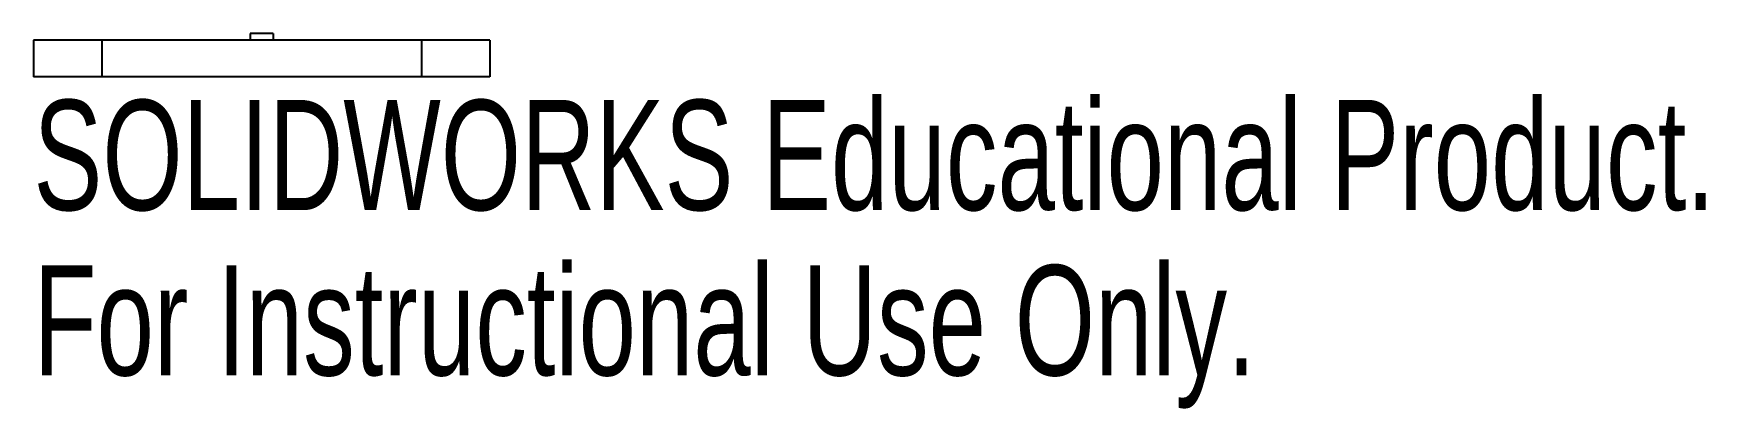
# Paper-space layout '_Right' of a CAD drawing. Header units: millimetres. Extents: x -10 to 63.3, y -14.6 to 1.9.
import ezdxf

# ---------------------------------------------------------------- set-up
doc = ezdxf.new("R2010")
doc.units = ezdxf.units.MM
doc.styles.add('SLDTEXTSTYLE0', font='TXT', dxfattribs={"width": 0.7})

psp = doc.layouts.new('_Right')

# ---------------------------------------------------------------- linework, layer by layer
at = {"color": 7, "linetype": 'Continuous', "lineweight": 25}
for p, q in [((10, 1.6), (-10, 1.6)), ((-10, 1.6), (-10, 0)), ((-7, 1.6), (-7, 0)), ((0.5, 1.9), (-0.5, 1.9)), ((-0.5, 1.9), (-0.5, 1.6)), ((0.5, 1.9), (0.5, 1.6)), ((7, 1.6), (7, 0)), ((10, 1.6), (10, 0)), ((10, 0), (-10, 0))]:
    psp.add_line(p, q, dxfattribs=at)

# ---------------------------------------------------------------- texts
at = {"color": 7, "linetype": 'Continuous', "char_height": 4.83362, "attachment_point": 1, "style": 'SLDTEXTSTYLE0'}
for s, insert in [('SOLIDWORKS Educational Product.', (-10, -1.02)), ('For Instructional Use Only.', (-10, -8.27))]:
    psp.add_mtext(s, dxfattribs=dict(at, insert=insert))

doc.saveas('drawing.dxf')
